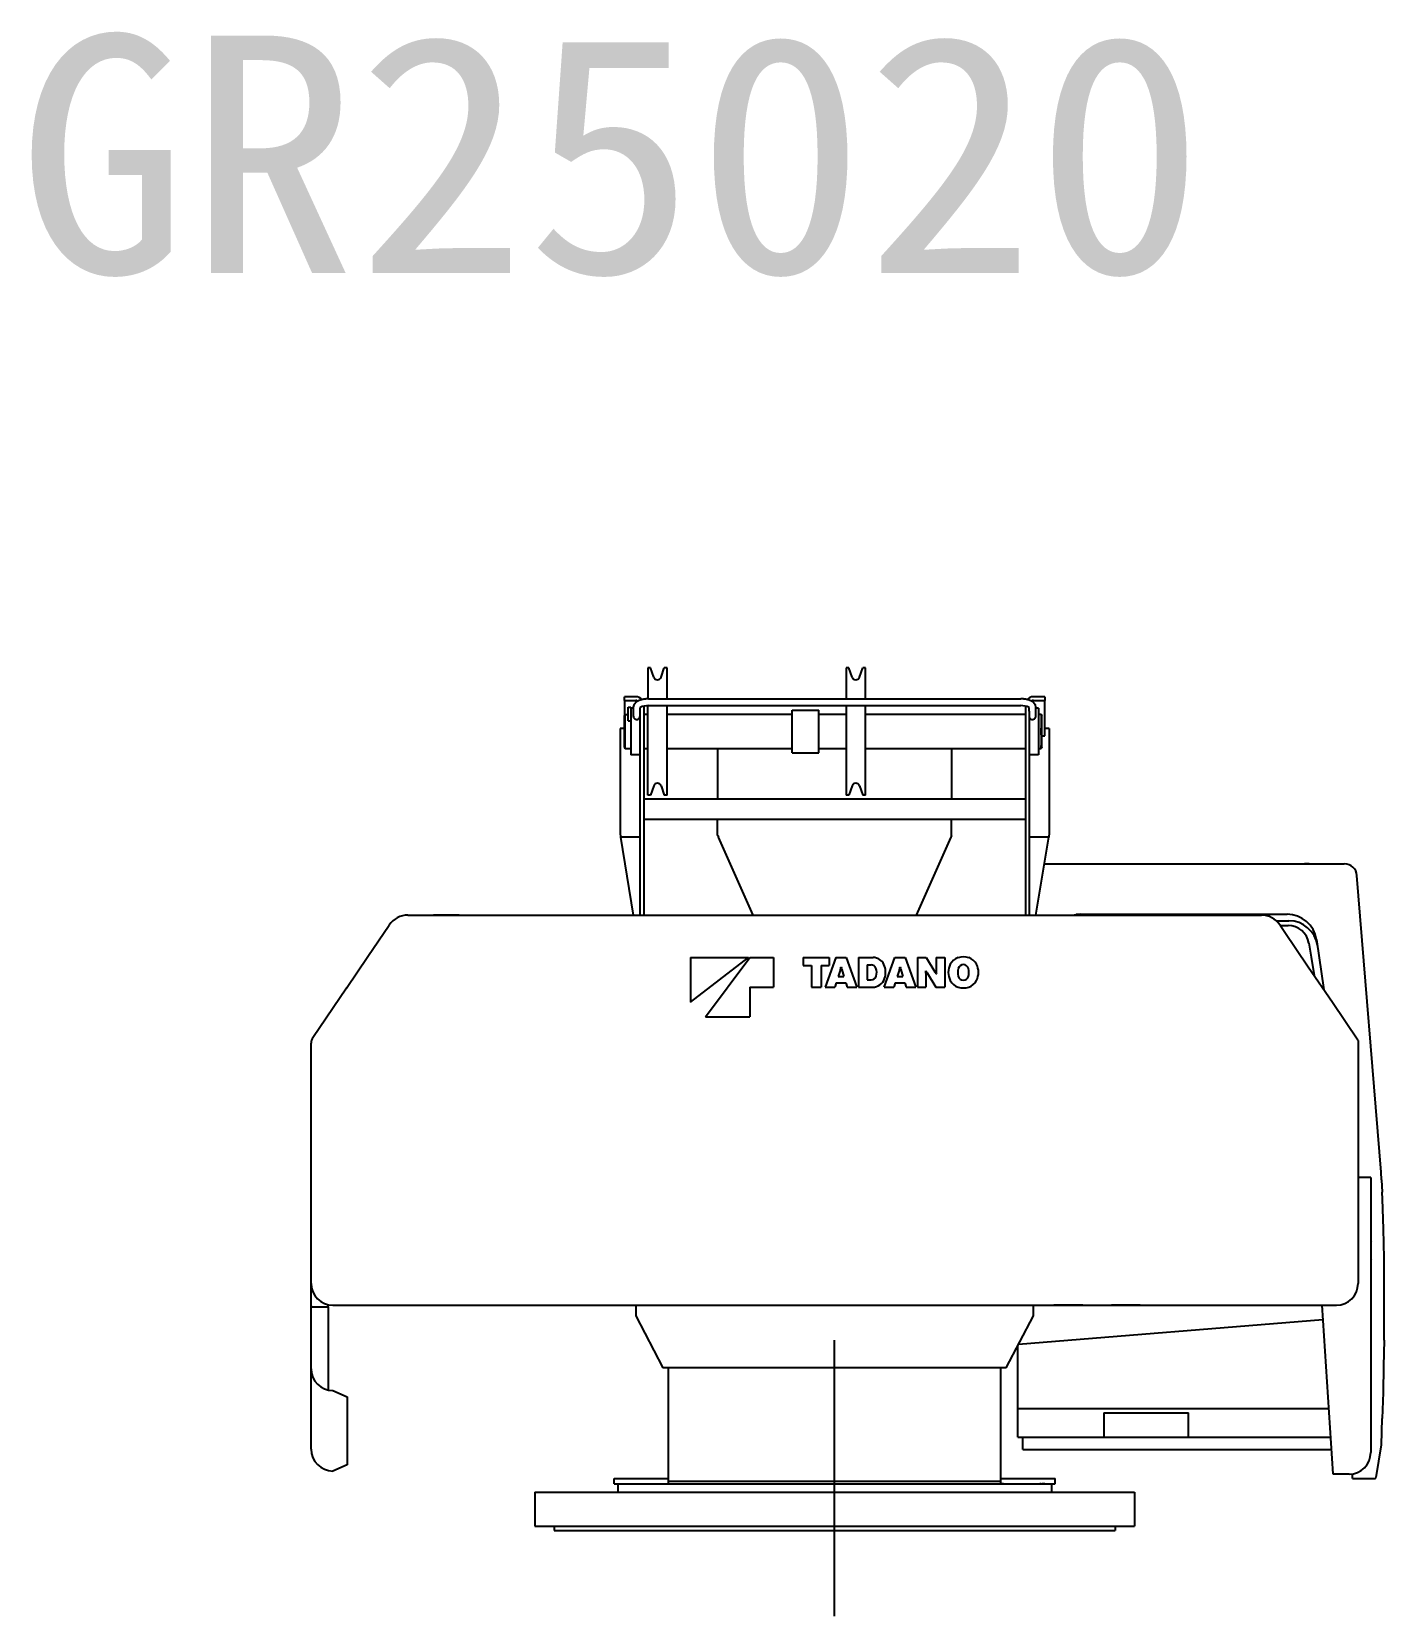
# Model space of a CAD drawing. Extents: x -31701 to 37626, y -27136 to 32271.
# Drawn here: x 9468 to 12659, y -25771 to -22034 of the extents above; entities that cross this region are included whole.
import ezdxf

# ---------------------------------------------------------------- set-up
doc = ezdxf.new("R2010")
doc.units = 0
doc.header["$PDMODE"] = 35
doc.layers.get('0').update_dxf_attribs({"linetype": 'CONTINUOUS'})

msp = doc.modelspace()

# ---------------------------------------------------------------- linework, layer by layer
at = {"color": 40, "linetype": 'Continuous'}
for p, q in [((10921.48, -23534.12), (10921.48, -23607.29)), ((10928.31, -23534.12), (10921.48, -23534.12)), ((10935.98, -23556.26), (10928.31, -23534.12)), ((10952.97, -23556.26), (10960.67, -23534.12)), ((10967.48, -23534.12), (10960.67, -23534.12)), ((10967.48, -23607.24), (10967.48, -23534.12)), ((11389.48, -23534.12), (11389.48, -23607.24)), ((11396.31, -23534.12), (11389.48, -23534.12)), ((11403.98, -23556.26), (11396.31, -23534.12)), ((11420.97, -23556.26), (11428.67, -23534.12)), ((11435.48, -23534.12), (11428.67, -23534.12)), ((11435.48, -23607.24), (11435.48, -23534.12)), ((10866.48, -23611.12), (10866.48, -23602.12)), ((10893.48, -23602.12), (10866.48, -23602.12)), ((10866.48, -23611.12), (10893.48, -23611.12)), ((10866.48, -23611.12), (10866.48, -23646.12)), ((10906.97, -23607.74), (10906.91, -23607.68)), ((10923.48, -23607.24), (11801.48, -23607.24)), ((11858.48, -23602.12), (11831.48, -23602.12)), ((11831.48, -23611.12), (11858.48, -23611.12)), ((11858.48, -23602.12), (11858.48, -23611.12)), ((11858.48, -23694.24), (11858.48, -23611.12)), ((10866.48, -23646.12), (10868.48, -23644.12)), ((10866.48, -23722.12), (10866.48, -23646.12)), ((10868.48, -23724.12), (10868.48, -23644.12)), ((10868.48, -23644.12), (10875.48, -23644.12)), ((10875.48, -23627.12), (10881.48, -23627.12)), ((10875.48, -23659.12), (10875.48, -23627.12)), ((10881.48, -23627.12), (10881.48, -23739.12)), ((10887.48, -23629.12), (10881.48, -23629.12)), ((10888.17, -23624.1), (10887.48, -23627.06)), ((10888.09, -23624.29), (10887.48, -23627.06)), ((10887.48, -23627.06), (10887.48, -23648.62)), ((10903.48, -24117.21), (10903.48, -23627.26)), ((10912.48, -23624.35), (10912.48, -24117.21)), ((10921.48, -23644.12), (10912.48, -23644.12)), ((10921.48, -23834.11), (10921.48, -23623.31)), ((10923.48, -23623.22), (11801.48, -23623.22)), ((10967.48, -23834.11), (10967.48, -23623.22)), ((11262.48, -23644.12), (10967.48, -23644.12)), ((11262.48, -23734.72), (11262.48, -23633.51)), ((11262.48, -23633.51), (11325.48, -23633.51)), ((11325.48, -23734.72), (11325.48, -23633.51)), ((11389.48, -23644.12), (11325.48, -23644.12)), ((11389.48, -23623.22), (11389.48, -23834.11)), ((11435.48, -23834.11), (11435.48, -23623.22)), ((11812.48, -23644.12), (11435.48, -23644.12)), ((11812.48, -23624.35), (11812.48, -24117.21)), ((11821.48, -23636.09), (11821.48, -23627.26)), ((11821.48, -23636.09), (11821.48, -24117.21)), ((11837.48, -23627.06), (11836.87, -23624.29)), ((11837.48, -23648.62), (11837.48, -23627.06)), ((11843.48, -23629.12), (11837.48, -23629.12)), ((11843.48, -23629.12), (11843.48, -23739.12)), ((11849.48, -23644.12), (11843.48, -23644.12)), ((11849.48, -23644.12), (11849.48, -23644.89)), ((11851.48, -23646.12), (11849.48, -23644.12)), ((11849.48, -23644.89), (11849.48, -23647.16)), ((11849.48, -23647.16), (11849.48, -23650.86)), ((11849.48, -23650.86), (11849.48, -23655.83)), ((11851.48, -23646.12), (11851.48, -23646.85)), ((11851.48, -23649.01), (11851.48, -23646.85)), ((11851.48, -23652.52), (11851.48, -23649.01)), ((11851.48, -23657.25), (11851.48, -23652.52)), ((10856.48, -23677.12), (10856.48, -23923.45)), ((10866.48, -23677.12), (10856.48, -23677.12)), ((10875.48, -23659.12), (10881.48, -23659.12)), ((11849.48, -23655.83), (11849.48, -23661.89)), ((11849.48, -23661.89), (11849.48, -23668.81)), ((11849.48, -23668.81), (11849.48, -23676.31)), ((11849.48, -23684.12), (11849.48, -23676.31)), ((11849.48, -23691.92), (11849.48, -23684.12)), ((11851.48, -23663.01), (11851.48, -23657.25)), ((11851.48, -23669.58), (11851.48, -23663.01)), ((11851.48, -23676.7), (11851.48, -23669.58)), ((11851.48, -23684.12), (11851.48, -23676.7)), ((11851.48, -23691.53), (11851.48, -23684.12)), ((11851.48, -23698.66), (11851.48, -23691.53)), ((11868.48, -23677.12), (11858.48, -23677.12)), ((11868.48, -23677.12), (11868.48, -23923.45)), ((10866.48, -23710.99), (10866.48, -23715.71)), ((10866.48, -23722.12), (10868.48, -23724.12)), ((10868.48, -23724.12), (10881.48, -23724.12)), ((10912.48, -23724.12), (10921.48, -23724.12)), ((10967.48, -23724.12), (11262.48, -23724.12)), ((11086.48, -23724.12), (11086.48, -23842.99)), ((11325.48, -23724.12), (11389.48, -23724.12)), ((11435.48, -23724.12), (11812.48, -23724.12)), ((11638.48, -23724.12), (11638.48, -23842.99)), ((11843.48, -23724.12), (11849.48, -23724.12)), ((11849.48, -23691.92), (11849.48, -23699.43)), ((11849.48, -23699.43), (11849.48, -23706.34)), ((11849.48, -23706.34), (11849.48, -23712.4)), ((11849.48, -23712.4), (11849.48, -23717.38)), ((11849.48, -23721.07), (11849.48, -23717.38)), ((11849.48, -23723.35), (11849.48, -23721.07)), ((11851.48, -23722.12), (11849.48, -23724.12)), ((11849.48, -23723.35), (11849.48, -23724.12)), ((11851.48, -23694.24), (11858.48, -23694.24)), ((11851.48, -23705.23), (11851.48, -23698.66)), ((11851.48, -23710.99), (11851.48, -23705.23)), ((11851.48, -23715.71), (11851.48, -23710.99)), ((11851.48, -23719.23), (11851.48, -23715.71)), ((11851.48, -23721.39), (11851.48, -23719.23)), ((11851.48, -23721.39), (11851.48, -23722.12)), ((10903.48, -23739.12), (10881.48, -23739.12)), ((11262.48, -23734.72), (11325.48, -23734.72)), ((11843.48, -23739.12), (11821.48, -23739.12)), ((10928.31, -23834.12), (10921.48, -23834.11)), ((10935.98, -23811.98), (10928.31, -23834.12)), ((10952.97, -23811.98), (10960.67, -23834.12)), ((10967.48, -23834.11), (10960.67, -23834.12)), ((11396.31, -23834.12), (11389.48, -23834.11)), ((11403.98, -23811.98), (11396.31, -23834.12)), ((11420.97, -23811.98), (11428.67, -23834.12)), ((11435.48, -23834.11), (11428.67, -23834.12)), ((11435.48, -23834.11), (11435.48, -23833.45)), ((10912.48, -23842.99), (11812.48, -23842.99)), ((10912.48, -23891.24), (11812.48, -23891.24)), ((11086.48, -23929.12), (11086.48, -23891.24)), ((11638.48, -23929.12), (11638.48, -23891.24)), ((10856.48, -23923.45), (10857.2, -23933.52)), ((10903.48, -23933.52), (10857.2, -23933.52)), ((10857.2, -23933.52), (10887.37, -24117.21)), ((11086.48, -23929.12), (11086.7, -23929.12)), ((11086.7, -23929.12), (11087.56, -23931.42)), ((11087.56, -23931.42), (11088.43, -23933.52)), ((11169.98, -24117.21), (11088.43, -23933.52)), ((11636.52, -23933.52), (11554.98, -24117.21)), ((11637.4, -23931.42), (11636.52, -23933.52)), ((11638.25, -23929.12), (11637.4, -23931.42)), ((11638.25, -23929.12), (11638.48, -23929.12)), ((11867.75, -23933.52), (11821.48, -23933.52)), ((11837.58, -24117.21), (11867.75, -23933.52)), ((11868.48, -23923.45), (11867.75, -23933.52)), ((11857.47, -23996.12), (12565.05, -23996.12)), ((12471.17, -23996.12), (12476.57, -23996.12)), ((12476.65, -23996.12), (12471.17, -23996.12)), ((12482.1, -23996.12), (12476.65, -23996.12)), ((12476.66, -23996.12), (12482.1, -23996.12)), ((12652.04, -24723.5), (12594.95, -24023.68)), ((10355.62, -24117.21), (12369.34, -24117.21)), ((10355.68, -24117.21), (10355.68, -24117.12)), ((10476.24, -24117.21), (10415.76, -24117.21)), ((11924.49, -24117.21), (11932.66, -24115.68)), ((11924.49, -24117.21), (11932.67, -24115.68)), ((11941.48, -24115.13), (11932.66, -24115.68)), ((11932.67, -24115.67), (11932.71, -24115.67)), ((11932.71, -24115.67), (11941.48, -24115.13)), ((11941.48, -24115.13), (12430.19, -24115.13)), ((12404.48, -24130.42), (12434.17, -24130.42)), ((10261.17, -24214.92), (10311.58, -24140.56)), ((12413.37, -24140.56), (12423.24, -24155.12)), ((12414.09, -24141.63), (12432.25, -24141.63)), ((12423.24, -24155.12), (12480.14, -24239.04)), ((12499.44, -24174.91), (12516.91, -24293.28)), ((12481.59, -24183.5), (12487.04, -24216.6)), ((10210.8, -24289.21), (10261.17, -24214.92)), ((11022.48, -24217.21), (11022.48, -24322.28)), ((11022.48, -24217.21), (11159.06, -24217.21)), ((11022.48, -24322.28), (11159.06, -24217.21)), ((11057.5, -24357.3), (11162.56, -24217.21)), ((11162.56, -24217.21), (11218.59, -24217.21)), ((11218.59, -24217.21), (11218.59, -24287.26)), ((11288.63, -24217.21), (11349.88, -24217.21)), ((11288.63, -24217.21), (11288.63, -24236.22)), ((11288.63, -24236.22), (11308.17, -24236.22)), ((11308.17, -24236.22), (11308.17, -24287.26)), ((11330.34, -24236.22), (11330.34, -24287.26)), ((11330.34, -24236.22), (11349.88, -24236.22)), ((11365.72, -24217.21), (11340.37, -24287.26)), ((11349.88, -24217.21), (11349.88, -24236.22)), ((11365.72, -24217.21), (11389.65, -24217.21)), ((11376.16, -24245.39), (11370.96, -24262.27)), ((11377.44, -24239.74), (11377.93, -24239.74)), ((11379.18, -24245.29), (11384.41, -24262.27)), ((11389.65, -24217.21), (11415, -24287.26)), ((11418.69, -24217.21), (11453.69, -24217.21)), ((11418.69, -24217.21), (11418.69, -24287.26)), ((11439.46, -24234.46), (11439.46, -24269.66)), ((11439.46, -24234.46), (11448.6, -24234.46)), ((11479.59, -24287.26), (11504.93, -24217.21)), ((11504.93, -24217.21), (11528.86, -24217.21)), ((11515.36, -24245.42), (11510.17, -24262.27)), ((11516.65, -24239.74), (11517.14, -24239.74)), ((11518.39, -24245.29), (11523.62, -24262.27)), ((11528.86, -24217.21), (11554.21, -24287.26)), ((11557.9, -24217.21), (11578.67, -24217.21)), ((11557.9, -24217.21), (11557.9, -24287.26)), ((11577.66, -24248.54), (11578.04, -24248.54)), ((11578.67, -24217.21), (11599.3, -24250.78)), ((11602.26, -24217.21), (11602.26, -24250.47)), ((11602.26, -24217.21), (11622.32, -24217.21)), ((11622.32, -24217.21), (11622.32, -24287.26)), ((12480.14, -24239.04), (12536.88, -24322.75)), ((12487.04, -24216.6), (12492.28, -24249.84)), ((12492.28, -24249.84), (12493.65, -24258.98)), ((10210.8, -24289.21), (10131.47, -24406.22)), ((11162.56, -24287.26), (11218.59, -24287.26)), ((11162.56, -24287.26), (11162.56, -24357.3)), ((11308.17, -24287.26), (11330.34, -24287.26)), ((11340.37, -24287.26), (11363.25, -24287.26)), ((11366.4, -24277.05), (11363.25, -24287.26)), ((11366.4, -24277.05), (11388.97, -24277.05)), ((11370.96, -24262.27), (11384.41, -24262.27)), ((11388.97, -24277.05), (11392.12, -24287.26)), ((11392.12, -24287.26), (11415, -24287.26)), ((11418.69, -24287.26), (11452.01, -24287.26)), ((11439.46, -24269.66), (11448.49, -24269.66)), ((11479.59, -24287.26), (11502.47, -24287.26)), ((11505.61, -24277.05), (11502.47, -24287.26)), ((11505.61, -24277.05), (11528.18, -24277.05)), ((11510.17, -24262.27), (11523.62, -24262.27)), ((11528.18, -24277.05), (11531.33, -24287.26)), ((11531.33, -24287.26), (11554.21, -24287.26)), ((11557.9, -24287.26), (11577.97, -24287.26)), ((11577.97, -24253.82), (11577.97, -24287.26)), ((11580.85, -24253.59), (11601.55, -24287.26)), ((11601.55, -24287.26), (11622.32, -24287.26)), ((11602.18, -24255.93), (11602.57, -24255.93)), ((12536.88, -24322.75), (12596.93, -24411.3)), ((11057.5, -24357.3), (11162.56, -24357.3)), ((10127.48, -25039.69), (10127.48, -24419.24)), ((12597.48, -24413.1), (12597.48, -24985.92)), ((12597.48, -24419.24), (12597.48, -24419.38)), ((12597.48, -24735.1), (12597.64, -24735.62)), ((12627.47, -24735.62), (12597.64, -24735.62)), ((12627.47, -24735.62), (12627.47, -25384.22)), ((12653.01, -24741.82), (12652.04, -24723.5)), ((12653.02, -24741.82), (12654.38, -24770.21)), ((12655.11, -24787.04), (12654.38, -24770.21)), ((12655.12, -24787.17), (12655.11, -24787.09)), ((12657.54, -24856.73), (12655.12, -24787.17)), ((12629.57, -24844.6), (12629.57, -24844.6)), ((12627.48, -24855.49), (12627.55, -24857.57)), ((12630.67, -24886.45), (12630.67, -24886.44)), ((12658.99, -24926.42), (12657.54, -24856.73)), ((12631.41, -24928.3), (12631.41, -24928.27)), ((12631.41, -24928.27), (12631.41, -24928.27)), ((12659.48, -24996.12), (12658.99, -24926.42)), ((10127.48, -24993.42), (10127.48, -24993.42)), ((12659.29, -25057.8), (12659.48, -24996.12)), ((10167.48, -25040.07), (10167.48, -25036.01)), ((12659.41, -25032.33), (12659.41, -25032.33)), ((10127.48, -25039.69), (10128.08, -25040.07)), ((10127.48, -25182.18), (10127.48, -25039.69)), ((10129.13, -25040.42), (10128.08, -25040.07)), ((10129.13, -25040.42), (10130.48, -25040.55)), ((10130.48, -25040.55), (10167.48, -25040.55)), ((10167.48, -25040.55), (10167.48, -25040.07)), ((10167.48, -25040.55), (10167.48, -25237.28)), ((10178.68, -25037.12), (12546.28, -25037.12)), ((10893.48, -25037.12), (10893.48, -25062.01)), ((10893.48, -25062.01), (10957.48, -25185.12)), ((11767.48, -25185.12), (11831.48, -25062.01)), ((11796.71, -25128.89), (12514.77, -25070.71)), ((11831.48, -25062.01), (11831.48, -25037.12)), ((11948.04, -25037.12), (11879.85, -25037.12)), ((12083.49, -25037.12), (12015.93, -25037.12)), ((12538.48, -25434.74), (12512.59, -25037.12)), ((12658.72, -25119.47), (12659.29, -25057.8)), ((12658.87, -25102.63), (12658.87, -25102.63)), ((12658.88, -25102.23), (12658.88, -25102.23)), ((11362.48, -25770.75), (11362.48, -25119.57)), ((11794.48, -25348.42), (11794.48, -25133.18)), ((12658.72, -25119.47), (12657.76, -25181.15)), ((12658.72, -25119.5), (12658.71, -25119.58)), ((12658.72, -25119.47), (12658.72, -25119.47)), ((12658.72, -25119.47), (12658.72, -25119.47)), ((12658.75, -25115.79), (12658.75, -25115.79)), ((12658.75, -25116.31), (12658.76, -25115.93)), ((10127.48, -25376.89), (10127.48, -25182.74)), ((11767.48, -25185.12), (10957.48, -25185.12)), ((10970.48, -25458.12), (10970.48, -25185.12)), ((11754.48, -25458.12), (11754.48, -25185.12)), ((12657.76, -25181.15), (12656.43, -25242.82)), ((12657.64, -25187.99), (12657.63, -25188.09)), ((12657.64, -25187.87), (12657.64, -25187.99)), ((10178.49, -25238.52), (10212.48, -25253.02)), ((10212.48, -25253.02), (10212.48, -25413.61)), ((12656.43, -25242.81), (12654.72, -25304.47)), ((12656.56, -25237), (12656.56, -25237)), ((11794.48, -25280.32), (12528.42, -25280.32)), ((11997.48, -25291.12), (11997.48, -25346.12)), ((11997.48, -25291.12), (12197.48, -25291.12)), ((12197.48, -25348.42), (12197.48, -25291.12)), ((12655.26, -25286.08), (12655.27, -25286.08)), ((12655.33, -25282.64), (12655.33, -25282.62)), ((12655.4, -25280.05), (12655.4, -25280.06)), ((12655.4, -25280.13), (12655.4, -25280.15)), ((12655.54, -25274.94), (12655.54, -25274.92)), ((12655.83, -25264.61), (12655.83, -25264.64)), ((12652.63, -25366.12), (12654.72, -25304.47)), ((12653.86, -25331.1), (12653.86, -25331.1)), ((12654.72, -25304.45), (12654.72, -25304.42)), ((12654.72, -25304.56), (12654.72, -25304.58)), ((11794.48, -25348.42), (12532.86, -25348.42)), ((11806.18, -25377.42), (11806.18, -25348.42)), ((11997.48, -25346.12), (11997.48, -25348.42)), ((12639.92, -25443.44), (12652.63, -25366.12)), ((11806.18, -25377.42), (12534.74, -25377.42)), ((10212.48, -25413.61), (10178.55, -25428.09)), ((10842.48, -25458.12), (10842.48, -25446.12)), ((10842.48, -25446.12), (10970.48, -25446.12)), ((11754.48, -25446.12), (11755.23, -25446.12)), ((11755.23, -25446.12), (11882.48, -25446.12)), ((11882.48, -25458.12), (11882.48, -25446.12)), ((12538.48, -25435.42), (12538.48, -25434.74)), ((12576.27, -25435.42), (12538.48, -25435.42)), ((12576.28, -25435.42), (12572.15, -25435.42)), ((12584.48, -25434.75), (12584.48, -25434.76)), ((12584.48, -25446.12), (12584.48, -25434.76)), ((12584.48, -25446.12), (12636.76, -25446.12)), ((10655.17, -25478.12), (10655.17, -25558.12)), ((10655.17, -25478.12), (12069.78, -25478.12)), ((10842.48, -25458.12), (10842.84, -25458.12)), ((10842.84, -25458.12), (11881.83, -25458.12)), ((10850.96, -25458.12), (10850.96, -25478.12)), ((10970.12, -25458.12), (10969.04, -25458.12)), ((10970.48, -25452.12), (11754.48, -25452.12)), ((11755.23, -25458.12), (11754.48, -25458.12)), ((11757.45, -25458.12), (11755.23, -25458.12)), ((11760.95, -25458.12), (11757.45, -25458.12)), ((11849.76, -25458.12), (11846.43, -25458.12)), ((11852.48, -25458.12), (11851.79, -25458.12)), ((11853.12, -25458.12), (11852.48, -25458.12)), ((11855.04, -25458.12), (11853.12, -25458.12)), ((11858.19, -25458.12), (11855.04, -25458.12)), ((11874, -25458.12), (11874, -25478.12)), ((11882.48, -25458.12), (11881.83, -25458.12)), ((12069.78, -25478.12), (12069.78, -25558.12)), ((10655.17, -25558.12), (12069.78, -25558.12)), ((10700.48, -25558.12), (10700.48, -25568.12)), ((12024.48, -25558.12), (12024.48, -25568.12)), ((10700.48, -25568.12), (12024.48, -25568.12))]:
    msp.add_line(p, q, dxfattribs=at)
for centre, radius, start, end in [((10944.48, -23553.18), 9.03, 199.91085, 340.08915), ((11412.48, -23553.18), 9.03, 199.91089, 340.08911), ((10893.48, -23621.12), 19, 39.77102, 90), ((10893.48, -23621.12), 10, 60.12439, 90), ((11831.48, -23621.12), 19, 90, 140.22898), ((11831.48, -23621.12), 10, 90, 119.87561), ((10895.46, -23647.85), 8.02, 174.5044, 0), ((10922.53, -23670.23), 47, 88.84063, 113.91123), ((11802.43, -23670.23), 47, 66.08877, 91.15937), ((11829.49, -23647.85), 8.02, 180, 5.4956), ((10944.48, -23815.06), 9.03, 19.91085, 160.08915), ((11412.48, -23815.06), 9.03, 19.91089, 160.08911), ((12565.05, -24026.12), 30, 4.66333, 90), ((10355.62, -24170.41), 53.2, 90, 145.86401), ((12369.34, -24170.41), 53.2, 34.13631, 90), ((12430.19, -24185.13), 70, 8.39496, 90), ((12434.17, -24198.42), 68, 8.39496, 90), ((12432.25, -24191.63), 50, 9.35096, 90), ((11341.08, -24234.46), 36.75, 342.70307, 351.73869), ((11414.29, -24234.46), 36.75, 188.26131, 197.13299), ((11448.6, -24246.78), 12.32, 22.21298, 90), ((11453.69, -24244.67), 27.46, 23.9326, 90), ((11435.23, -24252.24), 26.75, 340.27529, 22.21298), ((11436.64, -24252.24), 46.11, 341.62604, 23.9326), ((11480.29, -24234.46), 36.75, 342.64796, 351.7387), ((11553.5, -24234.46), 36.75, 188.26134, 197.133), ((11532.91, -24253.82), 45.05, 0, 6.72981), ((11640.27, -24217.21), 69.67, 206.72288, 211.4737), ((11539.95, -24287.26), 69.67, 26.72291, 31.57817), ((11647.31, -24250.65), 45.05, 179.77073, 186.72979), ((11673.01, -24252.24), 42.24, 152.93848, 207.06176), ((11662.97, -24247.11), 30.98, 107.26311, 152.93848), ((11688.67, -24252.24), 35.55, 165.13235, 194.5082), ((11666.32, -24257.87), 42.24, 72.73585, 107.26311), ((11666.32, -24246.38), 12.44, 14.17623, 164.79948), ((11643.97, -24252.24), 35.55, 345.13138, 14.5091), ((11669.66, -24247.11), 30.98, 27.06152, 72.73585), ((11659.63, -24252.24), 42.24, 332.93824, 27.06152), ((11448.49, -24256.99), 12.67, 270, 340.27529), ((11452.01, -24257.34), 29.92, 270, 341.62604), ((11662.97, -24257.36), 30.98, 207.06176, 252.73699), ((11666.32, -24246.61), 42.24, 252.73699, 287.26405), ((11666.32, -24258.1), 12.44, 194.17358, 344.79677), ((11669.66, -24257.36), 30.98, 287.26405, 332.93824), ((10150.68, -24419.24), 23.2, 145.86409, 180), ((12594.28, -24413.1), 3.2, 0, 34.1359), ((10178.68, -24985.92), 51.2, 180, 270), ((12546.28, -24985.92), 51.2, 270, 0), ((10178.68, -25187.32), 51.2, 180, 269.7946), ((10178.68, -25376.89), 51.2, 180, 269.86309), ((12576.27, -25384.22), 51.2, 270, 0), ((12636.76, -25442.92), 3.2, 270, 350.66381)]:
    msp.add_arc(centre, radius, start, end, dxfattribs=at)
for points, knots in [([(10923.48, -23607.24), (10923.24, -23607.24), (10922.77, -23607.26), (10922.07, -23607.27), (10921.37, -23607.29), (10920.67, -23607.31), (10919.96, -23607.34), (10919.26, -23607.37), (10918.56, -23607.41), (10917.86, -23607.46), (10917.16, -23607.51), (10916.46, -23607.57), (10915.76, -23607.64), (10915.06, -23607.72), (10914.36, -23607.81), (10913.66, -23607.91), (10912.97, -23608.01), (10912.27, -23608.12), (10911.58, -23608.24), (10910.89, -23608.36), (10910.2, -23608.5), (10909.51, -23608.64), (10908.82, -23608.79), (10908.14, -23608.95), (10907.46, -23609.12), (10906.78, -23609.29), (10906.1, -23609.48), (10905.42, -23609.68), (10904.75, -23609.89), (10904.09, -23610.12), (10903.42, -23610.35), (10902.76, -23610.59), (10902.11, -23610.84), (10901.45, -23611.11), (10900.81, -23611.38), (10900.16, -23611.66), (10899.52, -23611.95), (10898.88, -23612.24), (10898.25, -23612.54), (10897.62, -23612.86), (10897, -23613.18), (10896.38, -23613.52), (10895.77, -23613.87), (10895.16, -23614.24), (10894.57, -23614.62), (10893.99, -23615.03), (10893.44, -23615.47), (10892.91, -23615.94), (10892.42, -23616.44), (10891.97, -23616.97), (10891.55, -23617.53), (10891.13, -23618.1), (10890.7, -23618.67), (10890.25, -23619.22), (10889.8, -23619.77), (10889.37, -23620.33), (10888.99, -23620.91), (10888.68, -23621.53), (10888.46, -23622.19), (10888.3, -23622.88), (10888.18, -23623.58), (10888.12, -23624.05), (10888.09, -23624.29)], [0, 0, 0, 0, 0.7032472, 1.4064506, 2.1095728, 2.8125844, 3.5154695, 4.2182302, 4.920891, 5.6235034, 6.3261496, 7.0288988, 7.7317641, 8.4347472, 9.1378433, 9.8410414, 10.5443241, 11.2476681, 11.9510442, 12.6544151, 13.3577357, 14.060974, 14.7641152, 15.4671633, 16.1701417, 16.8730947, 17.5760884, 18.2791772, 18.982346, 19.6855679, 20.3888155, 21.0920609, 21.795276, 22.4984329, 23.2014934, 23.9043545, 24.6068418, 25.3088824, 26.0107256, 26.7127285, 27.4153392, 28.1191126, 28.8247264, 29.532886, 30.2424707, 30.9510561, 31.656892, 32.3591635, 33.0582077, 33.7561437, 34.4567506, 35.1616439, 35.8713039, 36.5851533, 37.297949, 38.0038664, 38.6998856, 39.3888862, 40.0809191, 40.7831174, 41.4957375, 42.2146167, 42.2146167, 42.2146167, 42.2146167]), ([(11836.87, -23624.29), (11836.84, -23624.05), (11836.77, -23623.58), (11836.66, -23622.88), (11836.5, -23622.19), (11836.28, -23621.53), (11835.96, -23620.91), (11835.58, -23620.33), (11835.15, -23619.77), (11834.7, -23619.22), (11834.25, -23618.67), (11833.82, -23618.1), (11833.4, -23617.53), (11832.98, -23616.97), (11832.53, -23616.44), (11832.04, -23615.94), (11831.52, -23615.47), (11830.96, -23615.03), (11830.39, -23614.62), (11829.79, -23614.24), (11829.19, -23613.87), (11828.58, -23613.52), (11827.96, -23613.18), (11827.33, -23612.86), (11826.7, -23612.54), (11826.07, -23612.24), (11825.43, -23611.95), (11824.79, -23611.66), (11824.15, -23611.38), (11823.5, -23611.11), (11822.85, -23610.84), (11822.19, -23610.59), (11821.53, -23610.35), (11820.87, -23610.12), (11820.2, -23609.89), (11819.53, -23609.68), (11818.85, -23609.48), (11818.18, -23609.29), (11817.5, -23609.12), (11816.82, -23608.95), (11816.13, -23608.79), (11815.44, -23608.64), (11814.75, -23608.5), (11814.06, -23608.36), (11813.37, -23608.24), (11812.68, -23608.12), (11811.98, -23608.01), (11811.29, -23607.91), (11810.59, -23607.81), (11809.89, -23607.72), (11809.2, -23607.64), (11808.5, -23607.57), (11807.8, -23607.51), (11807.1, -23607.46), (11806.39, -23607.41), (11805.69, -23607.37), (11804.99, -23607.34), (11804.29, -23607.31), (11803.59, -23607.29), (11802.88, -23607.27), (11802.18, -23607.26), (11801.71, -23607.24), (11801.48, -23607.24)], [0, 0, 0, 0, 0.7188792, 1.4314993, 2.1336976, 2.8257305, 3.5147311, 4.2107503, 4.9166677, 5.6294634, 6.3433128, 7.0529728, 7.7578661, 8.458473, 9.156409, 9.8554532, 10.5577247, 11.2635606, 11.972146, 12.6817307, 13.3898903, 14.0955041, 14.7992775, 15.5018882, 16.2038911, 16.9057343, 17.6077749, 18.3102621, 19.0131233, 19.7161838, 20.4193406, 21.1225558, 21.8258012, 22.5290488, 23.2322707, 23.9354395, 24.6385283, 25.341522, 26.044475, 26.7474534, 27.4505014, 28.1536427, 28.856881, 29.5602016, 30.2635725, 30.9669486, 31.6702926, 32.3735753, 33.0767734, 33.7798695, 34.4828526, 35.1857179, 35.8884671, 36.5911133, 37.2937257, 37.9963865, 38.6991472, 39.4020323, 40.1050439, 40.8081661, 41.5113695, 42.2146167, 42.2146167, 42.2146167, 42.2146167])]:
    msp.add_open_spline(points, degree=3, knots=knots, dxfattribs=at)
at = {"color": 20, "linetype": 'Continuous'}
msp.add_point((11362.48, -25568.12), dxfattribs=at)

# ---------------------------------------------------------------- texts
at = {"color": 7, "linetype": 'Continuous', "insert": (9435.16, -22043.03), "char_height": 560, "attachment_point": 1, "line_spacing_factor": 0.6}
msp.add_mtext('\\W1.050;\\A1;GR25020', dxfattribs=at)

doc.saveas('drawing.dxf')
